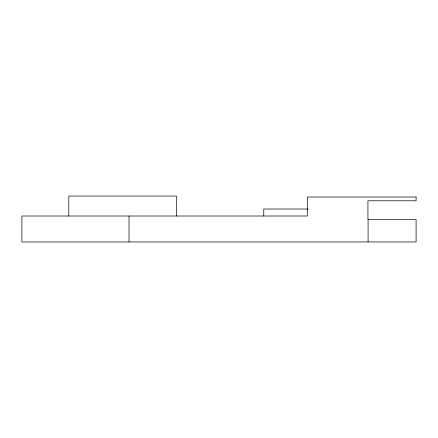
<?xml version="1.0" encoding="UTF-8"?>
<svg xmlns="http://www.w3.org/2000/svg" width="438" height="438" viewBox="0 0 438 438"><rect width="100%" height="100%" fill="white"/><g stroke="black" fill="none" stroke-linecap="round" stroke-linejoin="round"><path stroke-width="0.66" d="M307.909 209.019L263.769 209.019L263.769 216.011M368.079 219.558L368.079 241.951M176.432 216.011L176.432 196.049L68.81 196.049L68.81 216.011M129.013 216.011L129.013 241.951M416.1 197.023L307.312 197.023L307.312 216.011L21.9 216.011L21.9 241.951L416.1 241.951L416.1 219.558L367.936 219.558L367.936 200.79L416.1 200.79L416.1 197.023"/></g></svg>
